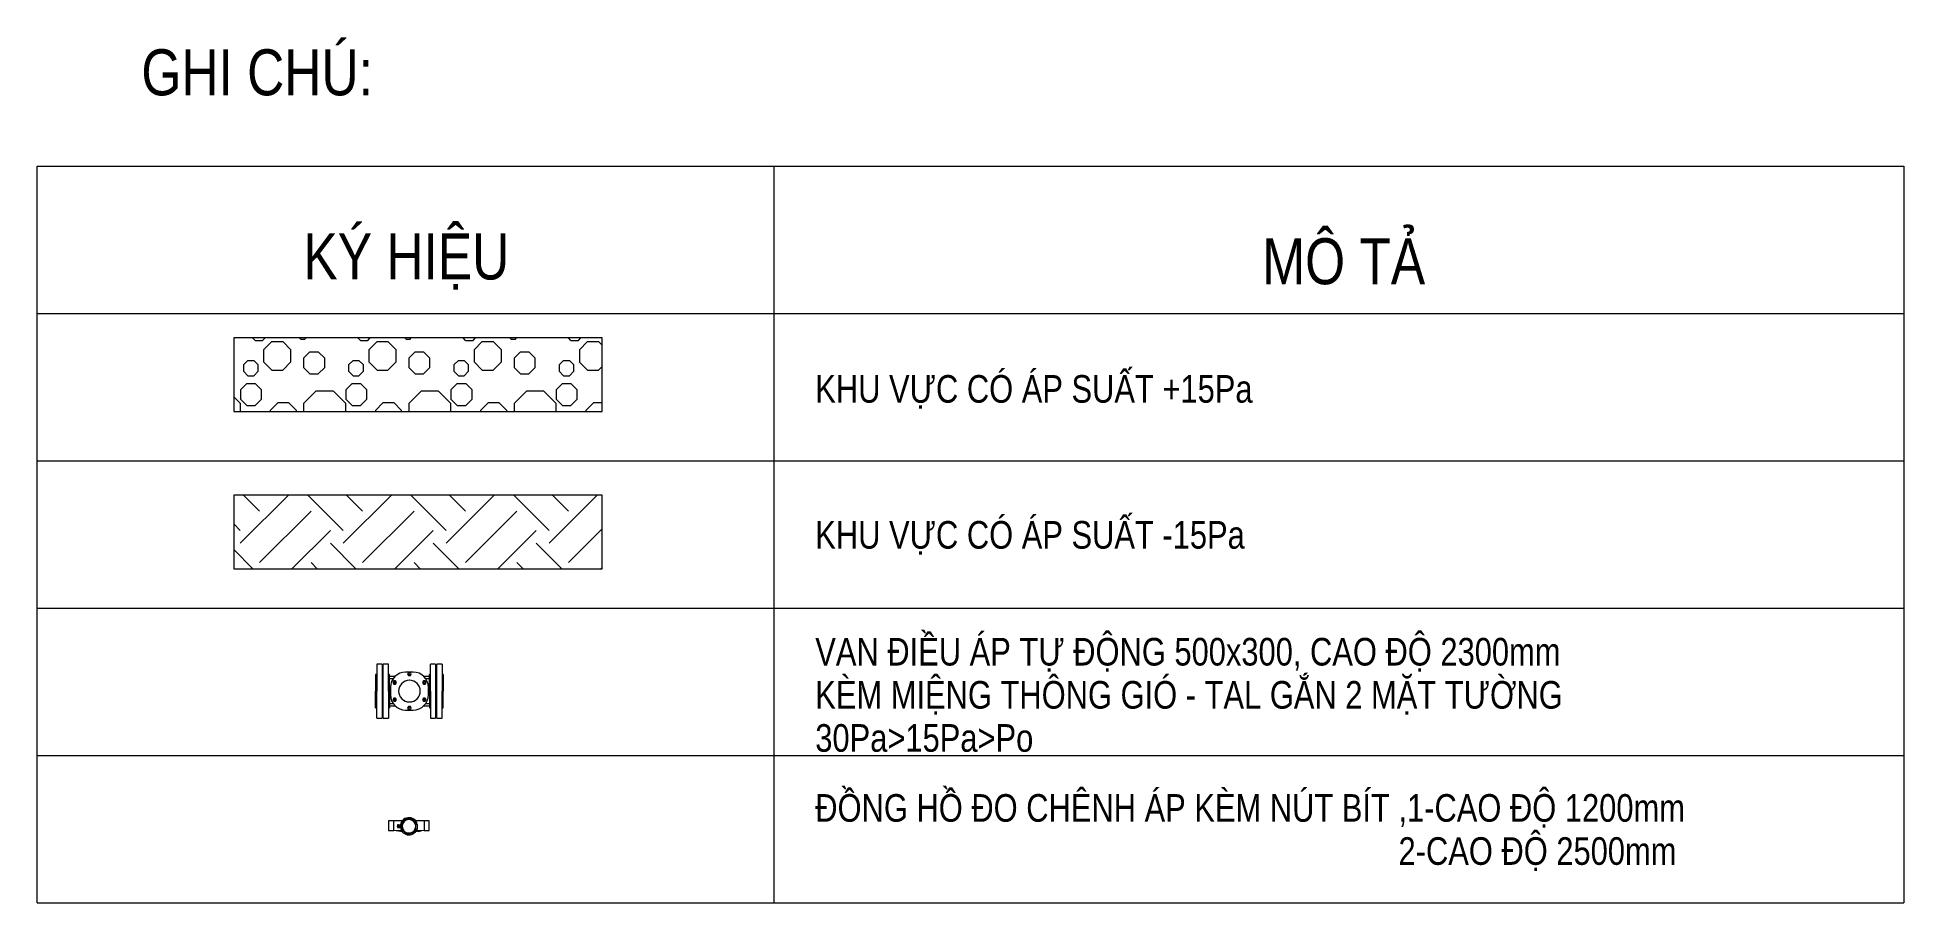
# Model space of a CAD drawing. Header units: millimetres. Extents: x -21807 to 26525, y -2564 to 60640.
# Drawn here: x 18925 to 26525, y -2564 to 961 of the extents above.
import ezdxf

# ---------------------------------------------------------------- set-up
doc = ezdxf.new("R2010")
doc.units = ezdxf.units.MM
doc.layers.add('A-DETL', color=7, linetype='Continuous', lineweight=5, true_color=0x00a600)
for name, color, linetype, lineweight in [('A-DETL-GENF', 7, 'Continuous', 5), ('A-DETL-THIN', 7, 'Continuous', 9), ('G-ANNO-TEXT', 7, 'Continuous', 9), ('P-PIPE', 7, 'Continuous', 5)]:
    doc.layers.add(name, color=color, linetype=linetype, lineweight=lineweight)
doc.styles.add('Arial_3', font='arial.ttf', dxfattribs={"width": 0.8, "height": 187.5})
doc.styles.add('Arial_4', font='arial.ttf', dxfattribs={"width": 0.8, "height": 112.5})
pattern_1 = [(45, (16555.4, 0), (0, 419.13), [296.37, -296.37]), (45, (16476.8, 78.6), (0, 419.13), [296.37, -296.37]), (45, (16398.2, 157.17), (0, 419.13), [296.37, -296.37]), (135, (16555.4, 366.74), (-419.13, 6e-14), [296.37, -296.37]), (135, (16476.8, 288.15), (-419.13, 6e-14), [296.37, -296.37]), (135, (16398.2, 209.56), (-419.13, 6e-14), [296.37, -296.37])]
pattern_2 = [(0, (16811, 234.82), (0, 428.625), [30.614, -398.01]), (270, (16787.74, 211.55), (428.625, 3e-14), [33.82, -394.806]), (45, (16787.74, 211.55), (0, 428.626), [32.908, -573.26]), (135, (16811, 154.47), (3e-14, 428.626), [32.908, -573.26]), (0, (16811, 154.47), (0, 428.625), [30.614, -398.01]), (90, (16864.9, 177.74), (-428.625, 3e-14), [33.82, -394.806]), (45, (16841.62, 154.47), (0, 428.626), [32.908, -573.26]), (135, (16864.9, 211.55), (3e-14, 428.626), [32.908, -573.26]), (0, (16568.4, 204.76), (0, 428.625), [17.008, -411.617]), (270, (16555.5, 191.83), (428.625, 3e-14), [18.787, -409.838]), (45, (16555.5, 191.83), (0, 428.626), [18.282, -587.885]), (135, (16568.42, 160.1), (3e-14, 428.626), [18.282, -587.885]), (0, (16568.4, 160.1), (0, 428.625), [17.008, -411.617]), (90, (16598.35, 173.04), (-428.625, 3e-14), [18.787, -409.838]), (45, (16585.42, 160.1), (0, 428.626), [18.282, -587.885]), (135, (16598.35, 191.83), (3e-14, 428.626), [18.282, -587.885]), (0, (16879.1, 149.8), (0, 428.625), [44.22, -384.405]), (270, (16845.5, 116.2), (428.625, 3e-14), [48.848, -379.777]), (45, (16845.5, 116.2), (0, 428.626), [47.533, -558.634]), (135, (16879.1, 33.74), (3e-14, 428.626), [47.533, -558.634]), (0, (16879.1, 33.74), (0, 428.625), [44.22, -384.405]), (90, (16956.93, 67.36), (-428.625, 3e-14), [48.848, -379.777]), (45, (16923.32, 33.74), (0, 428.626), [47.533, -558.634]), (135, (16956.93, 116.2), (3e-14, 428.626), [47.533, -558.634]), (0, (16777.3, 407.85), (0, 428.625), [34.016, -394.61]), (270, (16751.47, 382), (428.625, 3e-14), [37.575, -391.05]), (45, (16751.47, 382), (0, 428.626), [36.563, -569.603]), (135, (16777.32, 318.56), (3e-14, 428.626), [36.563, -569.603]), (0, (16777.3, 318.56), (0, 428.625), [34.016, -394.61]), (90, (16837.2, 344.4), (-428.625, 3e-14), [37.575, -391.05]), (45, (16811.34, 318.56), (0, 428.626), [36.563, -569.603]), (135, (16837.2, 382), (3e-14, 428.626), [36.563, -569.603]), (0, (16904.4, 330.5), (0, 428.625), [42.52, -386.105]), (270, (16872.1, 298.17), (428.625, 3e-14), [46.97, -381.656]), (45, (16872.08, 298.17), (0, 428.626), [45.705, -560.463]), (135, (16904.4, 218.88), (3e-14, 428.626), [45.705, -560.463]), (0, (16904.4, 218.9), (0, 428.625), [42.52, -386.105]), (90, (16979.24, 251.2), (-428.625, 3e-14), [46.97, -381.656]), (45, (16946.92, 218.88), (0, 428.626), [45.705, -560.463]), (135, (16979.24, 298.17), (3e-14, 428.626), [45.705, -560.463]), (0, (16781.46, 73.32), (0, 428.625), [23.81, -404.814]), (270, (16763.37, 55.23), (428.625, 3e-14), [26.302, -402.323]), (45, (16763.37, 55.23), (0, 428.626), [25.594, -580.573]), (135, (16781.46, 10.82), (3e-14, 428.626), [25.594, -580.573]), (0, (16781.46, 10.82), (0, 428.625), [23.81, -404.814]), (90, (16823.37, 28.92), (-428.625, 3e-14), [26.302, -402.323]), (45, (16805.28, 10.82), (0, 428.626), [25.594, -580.573]), (135, (16823.37, 55.23), (3e-14, 428.626), [25.594, -580.573]), (0, (16631.6, 377.8), (0, 428.625), [68.03, -360.594]), (270, (16579.9, 326.1), (428.625, 3e-14), [75.152, -353.473]), (45, (16579.9, 326.08), (0, 428.626), [73.13, -533.04]), (135, (16631.62, 199.22), (3e-14, 428.626), [73.13, -533.04]), (0, (16631.6, 199.22), (0, 428.625), [68.03, -360.594]), (90, (16751.36, 250.93), (-428.625, 3e-14), [75.152, -353.473]), (45, (16699.65, 199.22), (0, 428.626), [73.13, -533.04]), (135, (16751.36, 326.08), (3e-14, 428.626), [73.13, -533.04]), (0, (16605.87, 107.8), (0, 428.625), [34.016, -394.61]), (270, (16580, 81.96), (428.625, 3e-14), [37.575, -391.05]), (45, (16580.02, 81.96), (0, 428.626), [36.563, -569.603]), (135, (16605.87, 18.52), (3e-14, 428.626), [36.563, -569.603]), (0, (16605.87, 18.52), (0, 428.625), [34.016, -394.61]), (90, (16665.74, 44.4), (-428.625, 3e-14), [37.575, -391.05]), (45, (16639.9, 18.52), (0, 428.626), [36.563, -569.603]), (135, (16665.74, 81.96), (3e-14, 428.626), [36.563, -569.603])]

# ---------------------------------------------------------------- blocks, each defined once
blk = doc.blocks.new('Family - ___-3220646-GHI CHÚ PHÂN VÙNG ÁP SUẤT')
at = {"layer": 'P-PIPE'}
for p, q in [((3821.2, -2230), (3800.2, -2230)), ((3800.2, -2230), (3800.2, -2250)), ((3800.2, -2250), (3800.2, -2270)), ((3800.2, -2270), (3821.2, -2270)), ((3821.2, -2230), (3859, -2228.4)), ((3821.2, -2230), (3859, -2228.4)), ((3858.2, -2229.1), (3821.2, -2230)), ((3821.2, -2250), (3821.2, -2230)), ((3855, -2232.4), (3821.2, -2230)), ((3821.2, -2270), (3821.2, -2250)), ((3857.5, -2275), (3821.2, -2270)), ((3857.5, -2275), (3821.2, -2270)), ((3856.6, -2274.2), (3821.2, -2270)), ((3853.2, -2270.8), (3821.2, -2270)), ((3836.6, -2247.3), (3835.1, -2252.5)), ((3835.1, -2252.5), (3836.6, -2257.7)), ((3839.6, -2247.3), (3836.6, -2247.3)), ((3836.6, -2257.7), (3839.6, -2257.7)), ((3841.1, -2252.5), (3839.6, -2247.3)), ((3839.6, -2247.3), (3844.8, -2247.3)), ((3839.6, -2257.7), (3841.1, -2252.5)), ((3839.6, -2257.7), (3844.8, -2257.7)), ((3841.1, -2252.5), (3846.3, -2252.5)), ((3849.1, -2247.5), (3843.3, -2247.5)), ((3843.3, -2257.5), (3849.1, -2257.5)), ((3844.8, -2247.3), (3846.3, -2252.5)), ((3846.3, -2252.5), (3844.8, -2257.7)), ((3906.4, -2228.4), (3944.2, -2230)), ((3944.2, -2230), (3907.2, -2229.1)), ((3944.2, -2270), (3908, -2275)), ((3944.2, -2270), (3908.8, -2274.2)), ((3917.7, -2245), (3909.2, -2245)), ((3909.2, -2245), (3909.2, -2265)), ((3909.2, -2265), (3917.7, -2265)), ((3944.2, -2230), (3910.4, -2232.4)), ((3944.2, -2270), (3912.7, -2270.8)), ((3917.7, -2265), (3917.7, -2245)), ((3919.9, -2273.4), (3931.7, -2271.7)), ((3965.2, -2230), (3944.2, -2230)), ((3944.2, -2230), (3944.2, -2250)), ((3944.2, -2250), (3944.2, -2270)), ((3944.2, -2270), (3965.2, -2270)), ((3965.2, -2250), (3965.2, -2230)), ((3965.2, -2270), (3965.2, -2250))]:
    blk.add_line(p, q, dxfattribs=at)
for radius, start, end in [(35, 12.85714, 180), (35, 180, 338.57143), (30.5, 15.0607, 180), (30.5, 180, 334.89883), (27.5, 0, 180), (27.5, 180, 0)]:
    blk.add_arc((3882.7, -2252.5), radius, start, end, dxfattribs=at)
blk = doc.blocks.new('Family - ___-3220820-GHI CHÚ PHÂN VÙNG ÁP SUẤT')
at = {"layer": 'P-PIPE'}
for p, q in [((3773.4, -1592.1), (3752, -1592.1)), ((3752, -1592.1), (3752, -1702.1)), ((3773.4, -1592.1), (3773.4, -1702.1)), ((3799.8, -1592.1), (3778.4, -1592.1)), ((3778.4, -1702.1), (3778.4, -1592.1)), ((3799.8, -1702.1), (3799.8, -1592.1)), ((3991.3, -1592.1), (3969.9, -1592.1)), ((3969.9, -1702.1), (3969.9, -1592.1)), ((3991.3, -1592.1), (3991.3, -1702.1)), ((4017.7, -1592.1), (3996.3, -1592.1)), ((3996.3, -1702.1), (3996.3, -1592.1)), ((4017.7, -1592.1), (4017.7, -1702.1)), ((3752, -1634.6), (3747.2, -1634.6)), ((3747.2, -1634.6), (3747.2, -1702.1)), ((3775.9, -1623.5), (3773.4, -1623.5)), ((3775.9, -1623.5), (3775.9, -1702.1)), ((3778.4, -1623.5), (3775.9, -1623.5)), ((3775.9, -1702.1), (3775.9, -1623.5)), ((3803.4, -1634.6), (3799.8, -1634.6)), ((3803.4, -1702.1), (3803.4, -1634.6)), ((3803.4, -1641.6), (3827.2, -1641.6)), ((3803.4, -1650.4), (3819.7, -1650.4)), ((3820.8, -1660.8), (3817.1, -1667.3)), ((3817.1, -1667.3), (3820.8, -1673.7)), ((3828.2, -1660.8), (3820.8, -1660.8)), ((3832, -1667.3), (3828.2, -1660.8)), ((3828.2, -1673.7), (3832, -1667.3)), ((3854.5, -1670.1), (3853.3, -1671.4)), ((3900.3, -1624.7), (3869.4, -1624.7)), ((3875.1, -1659.1), (3872.2, -1659.9)), ((3881.1, -1626), (3877.4, -1632.4)), ((3877.4, -1632.4), (3881.1, -1638.9)), ((3888.6, -1626), (3881.1, -1626)), ((3881.1, -1638.9), (3888.6, -1638.9)), ((3885.6, -1658), (3883.1, -1658.1)), ((3892.3, -1632.4), (3888.6, -1626)), ((3888.6, -1638.9), (3892.3, -1632.4)), ((3897.8, -1660), (3895.8, -1659.3)), ((3908.2, -1664.7), (3905.5, -1663.2)), ((3916.4, -1671.1), (3915, -1670)), ((3941.5, -1660.8), (3937.8, -1667.3)), ((3937.8, -1667.3), (3941.5, -1673.7)), ((3948.9, -1660.8), (3941.5, -1660.8)), ((3942.6, -1641.6), (3966.4, -1641.6)), ((3952.7, -1667.3), (3948.9, -1660.8)), ((3948.9, -1673.7), (3952.7, -1667.3)), ((3950, -1650.4), (3966.4, -1650.4)), ((3969.9, -1634.6), (3966.4, -1634.6)), ((3966.4, -1702.1), (3966.4, -1634.6)), ((3993.8, -1623.5), (3991.3, -1623.5)), ((3996.3, -1623.5), (3993.8, -1623.5)), ((3993.8, -1702.1), (3993.8, -1623.5)), ((3993.8, -1623.5), (3993.8, -1702.1)), ((4022.5, -1634.6), (4017.7, -1634.6)), ((4022.5, -1634.6), (4022.5, -1702.1)), ((3747.2, -1769.6), (3747.2, -1702.1)), ((3752, -1812.1), (3752, -1702.1)), ((3773.4, -1702.1), (3773.4, -1812.1)), ((3775.9, -1702.1), (3775.9, -1780.7)), ((3775.9, -1780.7), (3775.9, -1702.1)), ((3778.4, -1812.1), (3778.4, -1702.1)), ((3799.8, -1702.1), (3799.8, -1812.1)), ((3803.4, -1702.1), (3803.4, -1769.6)), ((3807.4, -1686.6), (3807.4, -1717.6)), ((3820.8, -1730.5), (3817.1, -1736.9)), ((3817.1, -1736.9), (3820.8, -1743.4)), ((3820.8, -1673.7), (3828.2, -1673.7)), ((3828.2, -1730.5), (3820.8, -1730.5)), ((3820.8, -1743.4), (3828.2, -1743.4)), ((3832, -1736.9), (3828.2, -1730.5)), ((3828.2, -1743.4), (3832, -1736.9)), ((3842, -1712.3), (3842.8, -1715.2)), ((3845.8, -1722.5), (3847.1, -1724.9)), ((3847.7, -1678.5), (3846.4, -1680.6)), ((3853.3, -1733.1), (3854.7, -1734.2)), ((3861.6, -1739.5), (3864.2, -1741)), ((3871.9, -1744.2), (3873.9, -1744.9)), ((3884.1, -1746.2), (3886.6, -1746.1)), ((3894.6, -1745.1), (3897.5, -1744.3)), ((3915.3, -1734.1), (3917.3, -1731.9)), ((3922.1, -1725.7), (3923.6, -1723.3)), ((3923.9, -1681.7), (3922.6, -1679.3)), ((3927.8, -1691.8), (3926.9, -1689)), ((3941.5, -1730.5), (3937.8, -1736.9)), ((3937.8, -1736.9), (3941.5, -1743.4)), ((3941.5, -1673.7), (3948.9, -1673.7)), ((3948.9, -1730.5), (3941.5, -1730.5)), ((3941.5, -1743.4), (3948.9, -1743.4)), ((3952.7, -1736.9), (3948.9, -1730.5)), ((3948.9, -1743.4), (3952.7, -1736.9)), ((3962.3, -1717.6), (3962.3, -1686.6)), ((3966.4, -1702.1), (3966.4, -1769.6)), ((3969.9, -1702.1), (3969.9, -1812.1)), ((3991.3, -1702.1), (3991.3, -1812.1)), ((3993.8, -1780.7), (3993.8, -1702.1)), ((3993.8, -1702.1), (3993.8, -1780.7)), ((3996.3, -1812.1), (3996.3, -1702.1)), ((4017.7, -1812.1), (4017.7, -1702.1)), ((4022.5, -1769.6), (4022.5, -1702.1)), ((3747.2, -1769.6), (3752, -1769.6)), ((3752, -1812.1), (3773.4, -1812.1)), ((3773.4, -1780.7), (3775.9, -1780.7)), ((3775.9, -1780.7), (3778.4, -1780.7)), ((3778.4, -1812.1), (3799.8, -1812.1)), ((3799.8, -1769.6), (3803.4, -1769.6)), ((3819.7, -1753.8), (3803.4, -1753.8)), ((3803.4, -1762.6), (3827.2, -1762.6)), ((3869.4, -1779.5), (3900.3, -1779.5)), ((3881.1, -1765.3), (3877.4, -1771.8)), ((3877.4, -1771.8), (3881.1, -1778.2)), ((3888.6, -1765.3), (3881.1, -1765.3)), ((3881.1, -1778.2), (3888.6, -1778.2)), ((3892.3, -1771.8), (3888.6, -1765.3)), ((3888.6, -1778.2), (3892.3, -1771.8)), ((3942.6, -1762.6), (3966.4, -1762.6)), ((3966.4, -1753.8), (3950, -1753.8)), ((3966.4, -1769.6), (3969.9, -1769.6)), ((3969.9, -1812.1), (3991.3, -1812.1)), ((3991.3, -1780.7), (3993.8, -1780.7)), ((3993.8, -1780.7), (3996.3, -1780.7)), ((3996.3, -1812.1), (4017.7, -1812.1)), ((4017.7, -1769.6), (4022.5, -1769.6))]:
    blk.add_line(p, q, dxfattribs=at)
for centre, radius, start, end in [((3869.4, -1686.6), 61.9, 90, 180), ((3824.5, -1667.3), 3.87, 60, 240), ((3824.5, -1667.3), 3.87, 240, 60), ((3884.9, -1702.1), 44.2, 0, 180), ((3884.9, -1632.4), 3.87, 0, 180), ((3884.9, -1632.4), 3.87, 180, 360), ((3900.3, -1686.6), 61.9, 360, 90), ((3945.2, -1667.3), 3.87, 120, 300), ((3945.2, -1667.3), 3.87, 300, 120), ((3869.4, -1717.6), 61.9, 180, 270), ((3824.5, -1736.9), 3.87, 120, 300), ((3824.5, -1736.9), 3.87, 300, 120), ((3884.9, -1702.1), 44.2, 180, 0), ((3900.3, -1717.6), 61.9, 270, 360), ((3945.2, -1736.9), 3.87, 60, 240), ((3945.2, -1736.9), 3.87, 240, 60), ((3884.9, -1771.8), 3.87, 0, 180), ((3884.9, -1771.8), 3.87, 180, 0)]:
    blk.add_arc(centre, radius, start, end, dxfattribs=at)

msp = doc.modelspace()

# ---------------------------------------------------------------- hatches: boundary and pattern name
at = {"layer": 'A-DETL-GENF', "true_color": 0x00ff00}
h = msp.add_hatch(dxfattribs=at)
h.set_pattern_fill('FP_2', color=3, style=0, pattern_type=2)
h.set_pattern_definition(pattern_2)
h.paths.add_polyline_path([(21224.9, -563.9), (21224.9, -263.9), (19724.9, -263.9), (19724.9, -563.9)])
h = msp.add_hatch(dxfattribs=at)
h.set_pattern_fill('FP_2', color=3, style=0, pattern_type=2)
h.set_pattern_definition(pattern_2)
h.paths.add_polyline_path([(21224.9, -563.9), (21224.9, -263.9), (19724.9, -263.9), (19724.9, -563.9)])
at = {"layer": 'A-DETL-GENF', "true_color": 0xff0000}
h = msp.add_hatch(dxfattribs=at)
h.set_pattern_fill('FP_1', color=1, style=0, pattern_type=2)
h.set_pattern_definition(pattern_1)
h.paths.add_polyline_path([(20824.4, -1203.9), (21224.9, -1203.9), (21224.9, -903.9), (19724.9, -903.9), (19724.9, -1203.9), (20573.1, -1203.9)])
h = msp.add_hatch(dxfattribs=at)
h.set_pattern_fill('FP_1', color=1, style=0, pattern_type=2)
h.set_pattern_definition(pattern_1)
h.paths.add_polyline_path([(20824.4, -1203.9), (21224.9, -1203.9), (21224.9, -903.9), (19724.9, -903.9), (19724.9, -1203.9), (20573.1, -1203.9)])

# ---------------------------------------------------------------- linework, layer by layer
at = {"layer": 'A-DETL', "color": 7}
for p, q in [((18924.9, 436.1), (26524.9, 436.1)), ((18924.9, -2563.9), (18924.9, 436.1)), ((21924.9, -2563.9), (21924.9, 436.1)), ((26524.9, 436.1), (26524.9, -2563.9)), ((18924.9, -163.9), (26524.9, -163.9)), ((18924.9, -763.9), (26524.9, -763.9)), ((18924.9, -1363.9), (26524.9, -1363.9)), ((18924.9, -1963.9), (26524.9, -1963.9)), ((18924.9, -2563.9), (26524.9, -2563.9)), ((18924.9, -2563.9), (26524.9, -2563.9))]:
    msp.add_line(p, q, dxfattribs=at)
at = {"layer": 'A-DETL-THIN', "lineweight": 15}
for p, q in [((21224.9, -263.9), (19724.9, -263.9)), ((19724.9, -263.9), (19724.9, -563.9)), ((21224.9, -563.9), (21224.9, -263.9)), ((19724.9, -563.9), (21224.9, -563.9)), ((21224.9, -903.9), (19724.9, -903.9)), ((19724.9, -903.9), (19724.9, -1203.9)), ((21224.9, -1203.9), (21224.9, -903.9)), ((19724.9, -1203.9), (21224.9, -1203.9))]:
    msp.add_line(p, q, dxfattribs=at)

# ---------------------------------------------------------------- block references
at = {"layer": 'P-PIPE'}
for name in ['Family - ___-3220820-GHI CHÚ PHÂN VÙNG ÁP SUẤT', 'Family - ___-3220646-GHI CHÚ PHÂN VÙNG ÁP SUẤT']:
    msp.add_blockref(name, (16555.4, 0), dxfattribs=at)

# ---------------------------------------------------------------- texts
at = {"layer": 'G-ANNO-TEXT', "line_spacing_factor": 0.936439}
for s, insert, char_height, width, attachment_point, style in [('\\pxt4.064,8.128,12.192,16.256,20.32,24.384,28.448,32.512,36.576,40.64,44.704,48.768,52.832,56.896,60.96,65.024,69.088,73.152,77.216,81.28,85.344,89.408,93.472,97.536,101.6,105.664,109.728,113.792,117.856,121.92,125.984,130.048;{GHI CHÚ:}', (19348.5, 911.9), 187.5, 958.086, 1, 'Arial_3'), ('\\pxqc,t4.064,8.128,12.192,16.256,20.32,24.384,28.448,32.512,36.576,40.64,44.704,48.768,52.832,56.896,60.96,65.024,69.088,73.152,77.216,81.28,85.344,89.408,93.472,97.536,101.6,105.664,109.728,113.792,117.856,121.92,125.984,130.048;{KÝ HIỆU}', (20427.6, 47.4), 187.5, 3008.4, 5, 'Arial_3'), ('\\pxqc,t4.064,8.128,12.192,16.256,20.32,24.384,28.448,32.512,36.576,40.64,44.704,48.768,52.832,56.896,60.96,65.024,69.088,73.152,77.216,81.28,85.344,89.408,93.472,97.536,101.6,105.664,109.728,113.792,117.856,121.92,125.984,130.048;{MÔ TẢ}', (24244.6, 47.4), 187.5, 2635.2, 5, 'Arial_3'), ('\\pxt6.77333,13.54667,20.32,27.09333,33.86667,40.64,47.41333,54.18667,60.96,67.73333,74.50667,81.28,88.05333,94.82667,101.6,108.37333,115.14667,121.92,128.69333,135.46667,142.24,149.01333,155.78667,162.56,169.33333,176.10667,182.88,189.65333,196.42667,203.2,209.97333,216.74667;{KHU VỰC CÓ ÁP SUẤT +15Pa}', (22092.8, -483.6), 112.5, 2000.4, 4, 'Arial_4'), ('\\pxt6.77333,13.54667,20.32,27.09333,33.86667,40.64,47.41333,54.18667,60.96,67.73333,74.50667,81.28,88.05333,94.82667,101.6,108.37333,115.14667,121.92,128.69333,135.46667,142.24,149.01333,155.78667,162.56,169.33333,176.10667,182.88,189.65333,196.42667,203.2,209.97333,216.74667;{KHU VỰC CÓ ÁP SUẤT -15Pa}', (22092.8, -1078.1), 112.5, 1980.6, 4, 'Arial_4'), ('\\pxt6.77333,13.54667,20.32,27.09333,33.86667,40.64,47.41333,54.18667,60.96,67.73333,74.50667,81.28,88.05333,94.82667,101.6,108.37333,115.14667,121.92,128.69333,135.46667,142.24,149.01333,155.78667,162.56,169.33333,176.10667,182.88,189.65333,196.42667,203.2,209.97333,216.74667;{VAN ĐIỀU ÁP TỰ ĐỘNG 500x300, CAO ĐỘ 2300mm^JKÈM MIỆNG THÔNG GIÓ - TAL GẮN 2 MẶT TƯỜNG^J30Pa>15Pa>Po}', (22092.8, -1718.1), 112.5, 3246.6, 4, 'Arial_4'), ('\\pxt6.77333,13.54667,20.32,27.09333,33.86667,40.64,47.41333,54.18667,60.96,67.73333,74.50667,81.28,88.05333,94.82667,101.6,108.37333,115.14667,121.92,128.69333,135.46667,142.24,149.01333,155.78667,162.56,169.33333,176.10667,182.88,189.65333,196.42667,203.2,209.97333,216.74667;{ĐỒNG HỒ ĐO CHÊNH ÁP KÈM NÚT BÍT ,1-CAO ĐỘ 1200mm \\P                                                                    2-CAO ĐỘ 2500mm}', (22092.8, -2278.1), 112.5, 4198.8, 4, 'Arial_4')]:
    msp.add_mtext(s, dxfattribs=dict(at, insert=insert, char_height=char_height, width=width, attachment_point=attachment_point, style=style))

doc.saveas('drawing.dxf')
